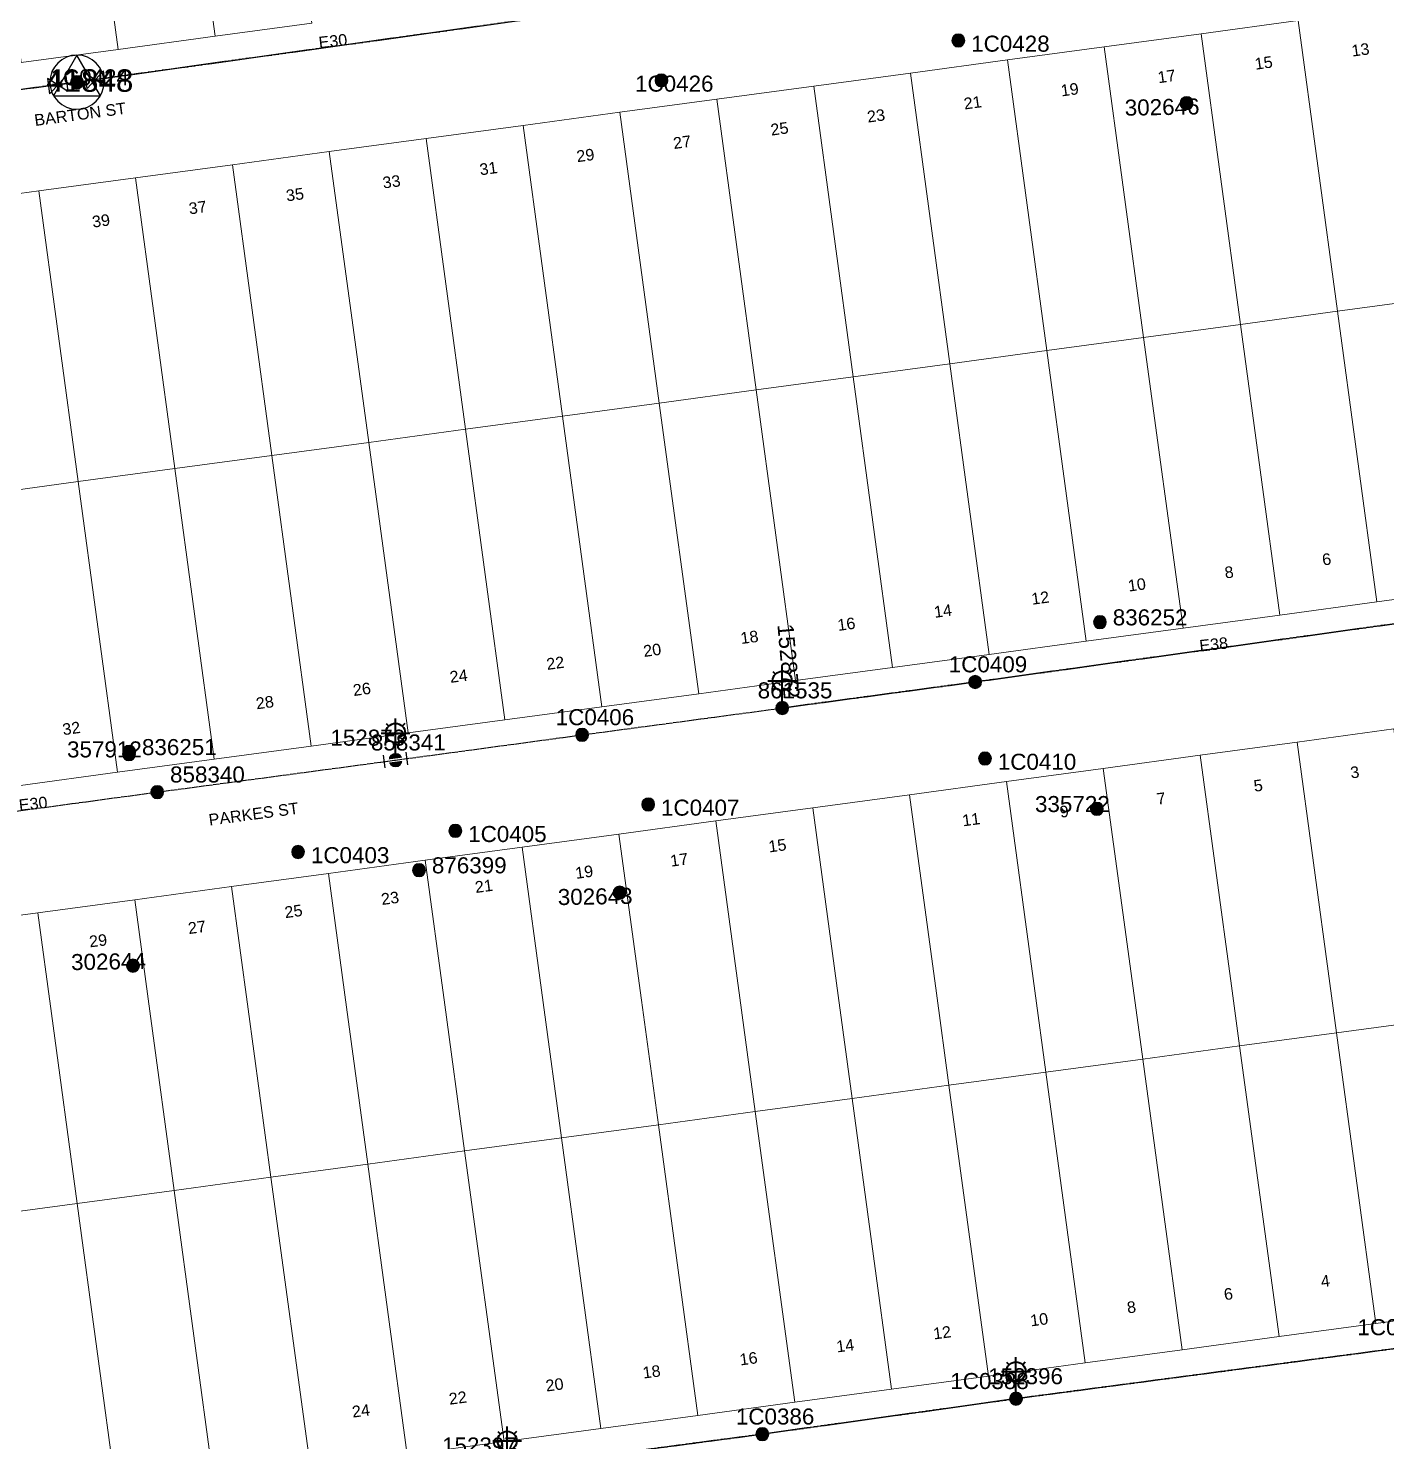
# Model space of a CAD drawing. Header units: metres. Extents: x 299834 to 302538, y 6172833 to 6174390.
# Drawn here: x 300127.1 to 300338.9, y 6173423.8 to 6173644.1 of the extents above; entities that cross this region are included whole.
import ezdxf
from ezdxf.enums import TextEntityAlignment as Align

# ---------------------------------------------------------------- set-up
doc = ezdxf.new("R2010")
doc.units = ezdxf.units.M
doc.linetypes.add('Cable Exist OH', pattern=[1, 1, 0])
doc.layers.get('0').update_dxf_attribs({"color": 6})
for name, color, linetype, lineweight in [('Cadastre Buildings_SP_EXT', 9, 'Continuous', 5), ('Cadastre Land Parcels_SP_EXT', 9, 'Continuous', 5), ('Cadastre Roads_SP_EXT', 9, 'Continuous', 5)]:
    doc.layers.add(name, color=color, linetype=linetype, lineweight=lineweight)
for name, color, linetype in [('Equip_LV_EXT', 7, 'Continuous'), ('Equip_SP_SL_EXT', 7, 'Continuous'), ('Mains_HV_EXT', 7, 'Continuous'), ('Mains_LV_EXT', 7, 'Continuous'), ('Mains_SL_EXT', 7, 'Continuous'), ('Sub_SP_TR_HV_LV_EXT', 7, 'Continuous'), ('SupportsOH_SP_TR_HV_LV_SL_EXT', 7, 'Continuous')]:
    doc.layers.add(name, color=color, linetype=linetype)
doc.styles.add('iecARIAL', font='arial.ttf', dxfattribs={"height": 2})
doc.styles.add('POLE_LABEL', font='arial.ttf')
doc.styles.get("Standard").update_dxf_attribs({"font": 'arial.ttf'})

# ---------------------------------------------------------------- blocks, each defined once
blk = doc.blocks.new('SUB_POLE_EXT')
blk.add_wipeout([(0, 4.22), (0.42, 4.2), (0.83, 4.14), (1.21, 4.05), (1.62, 3.9), (1.99, 3.72), (2.35, 3.51), (2.68, 3.26), (2.99, 2.99), (3.28, 2.66), (3.52, 2.34), (3.76, 1.92), (3.9, 1.62), (4.04, 1.23), (4.18, 0.63), (4.22, 0), (4.18, -0.61), (4.06, -1.15), (3.9, -1.62), (3.58, -2.24), (3.22, -2.73), (2.97, -3.01), (2.68, -3.26), (2.36, -3.5), (2, -3.72), (1.64, -3.89), (1.25, -4.03), (0.82, -4.14), (0.42, -4.2), (0, -4.22), (-0.41, -4.2), (-0.8, -4.15), (-1.21, -4.05), (-1.62, -3.9), (-1.99, -3.73), (-2.35, -3.51), (-2.68, -3.26), (-2.96, -3.02), (-3.23, -2.72), (-3.51, -2.35), (-3.71, -2.01), (-3.91, -1.6), (-4.05, -1.21), (-4.16, -0.76), (-4.22, -0.14), (-4.21, 0.39), (-4.14, 0.83), (-4.03, 1.27), (-3.9, 1.63), (-3.71, 2.02), (-3.5, 2.37), (-3.28, 2.67), (-2.99, 2.99), (-2.68, 3.27), (-2.33, 3.52), (-1.98, 3.73), (-1.63, 3.9), (-1.2, 4.05), (-0.78, 4.15), (-0.4, 4.21)])
blk.add_line((2.16, 0.48), (2.16, 0.48, 0))
blk.add_lwpolyline([(-4.22, 0, 1), (4.22, 0, 1)], format="xyb", close=True)
blk.add_lwpolyline([(2.14, 0.52), (0, 4.22), (-3.66, -2.11), (3.66, -2.11)], close=True)
for tag, height, flags, p in [('ASSET_NUM', 3.5, 8, (2, 2)), ('STREET_CODE', 0.2, 9, (1.5, 0)), ('CONSTRUCTED_VOLTAGE', 0.2, 9, (1.5, -0.2)), ('OPERATING_VOLTAGE', 0.2, 9, (1.5, -0.6)), ('OPERATED_BY', 0.2, 9, (1.5, -0.8)), ('ORIENTATION', 0.2, 9, (1.5, -1.2)), ('OWNED_BY', 0.2, 9, (1.5, -1.4)), ('SECONDARY_VOLTAGE', 0.2, 9, (1.5, -1.6)), ('STATE', 0.2, 9, (1.5, -1.8)), ('SUBSTATION_TYPE', 0.2, 9, (1.5, -2)), ('NO_PHASES', 0.2, 9, (1.5, -0.4)), ('MAINTAINED_BY', 0.2, 9, (1.5, -1)), ('USAGE', 0.2, 9, (1.5, -2.2)), ('STREETNAME', 0.2, 9, (1.5, -2.8)), ('SUBURB', 0.2, 9, (1.5, -3)), ('Z', 0.2, 1, (1.5, -3.4)), ('LEGEND', 0.2, 9, (1.5, -2.4)), ('LOCATION', 0.2, 9, (1.5, -2.6)), ('NOTES', 0.2, 9, (1.5, -3.2))]:
    blk.add_attdef(tag, text='', height=height, dxfattribs=dict(flags=flags)).set_placement(p, align=Align.MIDDLE_LEFT)
blk = doc.blocks.new('LV_OH_LINKS_DISTFUSE_EXT')
for p, q in [((0, 0), (0.96, 0)), ((3.84, 0), (4.8, 0))]:
    blk.add_line(p, q)
blk.add_lwpolyline([(3.84, -1.2), (3.84, 1.2), (0.96, -1.2), (0.96, 1.2)], close=True)
at = {"flags": 9}
for tag, p in [('ACTUAL_STATUS', (0, 0)), ('CONSTRUCTED_VOLTAGE', (0, -0.2)), ('OPERATING_VOLTAGE', (0, -0.6)), ('ORIENTATION', (0, -0.8)), ('OWNED_BY', (0, -1)), ('STATE', (0, -1.2)), ('SWITCH_TYPE', (0, -1.4)), ('NO_PHASES', (0, -0.4)), ('USAGE', (0, -1.6)), ('NOTES', (0, -1.8))]:
    blk.add_attdef(tag, text='', height=0.2, dxfattribs=at).set_placement(p, align=Align.MIDDLE_LEFT)
at = {"flags": 1}
blk.add_attdef('Z', (0, 0), '', height=0.2, dxfattribs=at)
blk = doc.blocks.new('SL_LANTERN_EXT')
at = {"lineweight": 40}
for p, q in [((-1.46, 5.68), (-1.06, 5.28)), ((0, 1.97), (0, 6.47)), ((1.46, 5.68), (1.06, 5.28)), ((-2.25, 4.22), (2.25, 4.22)), ((-1.46, 2.76), (-1.06, 3.16)), ((0, 0), (0, 2.72)), ((1.46, 2.76), (1.06, 3.16))]:
    blk.add_line(p, q, dxfattribs=at)
blk.add_circle((0, 4.22), 1.5, dxfattribs=at)
at = {"style": 'iecARIAL', "flags": 8}
blk.add_attdef('ASSET_NUM', (1.5, 1.5), '', height=2.5, dxfattribs=at)
for tag, p, height, flags in [('OPERATING_VOLTAGE', (0.98, -1.65), 0.2, 9), ('ORIENTATION', (0.98, -1.85), 0.2, 9), ('OWNED_BY', (0.98, -2.05), 0.2, 9), ('STATE', (0.98, -2.25), 0.2, 9), ('CONSTRUCTED_VOLTAGE', (0.98, -0.65), 0.2, 9), ('CONTROL_TYPE', (0.98, -0.85), 0.2, 9), ('LANTERN_PURPOSE', (0.98, -1.05), 0.2, 9), ('LANTERN_TYPE', (0.98, -1.25), 0.2, 9), ('NO_PHASES', (0.98, -1.45), 0.2, 9), ('LNUMBER', (2.18, -3.25), 2.5, 8), ('USAGE', (0.98, -2.45), 0.2, 9), ('CEXIST', (0.98, -2.65), 0.2, 9), ('CNEW', (0.98, -2.85), 0.2, 9), ('CNUMBER', (0.98, -3.05), 0.2, 9), ('CREMOVE', (0.98, -3.25), 0.2, 9), ('CREPLACE', (0.98, -3.45), 0.2, 9), ('LKINGHEIGHT', (0.98, -3.65), 0.2, 9), ('LBRACKET', (0.98, -3.85), 0.2, 9), ('LBRACKETVOCAB', (0.98, -4.05), 0.2, 9), ('LCATEGORY', (0.98, -4.25), 0.2, 9), ('LCHARGE1', (0.98, -4.45), 0.2, 9), ('LCHARGE1PERCENT', (0.98, -4.65), 0.2, 9), ('LCHARGE2', (0.98, -4.85), 0.2, 9), ('LCHARGE2PERCENT', (0.98, -5.05), 0.2, 9), ('LCHARGE3', (0.98, -5.25), 0.2, 9), ('LCHARGE3PERCENT', (0.98, -5.45), 0.2, 9), ('LEXIST', (0.98, -5.65), 0.2, 9), ('LLAMP', (0.98, -5.85), 0.2, 9), ('LLAMPVOCAB', (0.98, -6.05), 0.2, 9), ('LMAST', (0.98, -6.25), 0.2, 9), ('LMASTVOCAB', (0.98, -6.45), 0.2, 9), ('LNEW', (0.98, -6.65), 0.2, 9), ('LANTNUMBER', (0.98, -6.85), 0.2, 9), ('LOUTREACH', (0.98, -7.25), 0.2, 9), ('LOUTREACHVOCAB', (0.98, -7.45), 0.2, 9), ('LRATECODE', (0.98, -7.65), 0.2, 9), ('LREMOVE', (0.98, -7.85), 0.2, 9), ('LREPLACE', (0.98, -8.05), 0.2, 9), ('LTYPE', (0.98, -8.25), 0.2, 9), ('LTYPEVOCAB', (0.98, -8.45), 0.2, 9), ('LEGEND', (0.98, -8.65), 0.2, 9), ('LOCATION', (0.98, -8.85), 0.2, 9), ('STREETNAME', (0.98, -9.25), 0.2, 9), ('SUBURB', (0.98, -9.45), 0.2, 1), ('NOTES', (0.98, -9.05), 0.2, 9)]:
    blk.add_attdef(tag, p, '', height=height, dxfattribs=dict(flags=flags))
blk = doc.blocks.new('POLE_EXT')
blk.add_hatch(color=256).paths.add_polyline_path([(-1, 0, 1), (1, 0, 1)])
blk.add_lwpolyline([(-1, 0, 1), (1, 0, 1)], format="xyb", close=True)
for tag, height, flags, p in [('pNumber', 2.5, 8, (-17.84, 2.07)), ('OWNED_BY', 0.2, 9, (1.35, -0.4)), ('SPECIAL_USE', 0.2, 9, (1.35, -0.8)), ('STATE', 0.2, 9, (1.35, -1)), ('cLV', 0.2, 9, (1.35, -1.4)), ('hDepth', 0.2, 9, (1.35, -1.6)), ('hDia', 0.2, 9, (1.35, -1.8)), ('cHV', 0.2, 9, (1.35, -2)), ('PARENT', 0.2, 9, (1.35, -0.6)), ('USAGE', 0.2, 9, (1.35, -1.2)), ('LBRACKET', 0.2, 9, (1.35, -2.2)), ('cLinedev', 0.2, 9, (1.35, -3.4)), ('pExisting', 0.2, 9, (1.35, -3.8)), ('pFooting', 0.2, 9, (1.35, -4.4)), ('LExisting', 0.2, 9, (1.35, -2.4)), ('LANTNUMBER', 0.2, 9, (1.35, -2.6)), ('LOther', 0.2, 9, (1.35, -2.8)), ('LRemove', 0.2, 9, (1.35, -3)), ('LEGEND', 0.2, 9, (1.35, -3.2)), ('LOCATION', 0.2, 9, (1.35, -3.6)), ('PFNUMBER', 0.2, 9, (1.35, -4)), ('NEWPFNUMBER', 0.2, 9, (1.35, -4.2)), ('pNew', 0.2, 9, (1.35, -4.6)), ('pRelocate', 0.2, 9, (1.35, -5)), ('pRemove', 0.2, 9, (1.35, -5.2)), ('pReplace', 0.2, 9, (1.35, -5.4)), ('pStay', 0.2, 9, (1.35, -5.6)), ('pType', 0.2, 9, (1.35, -5.8)), ('cspan', 0.2, 9, (1.35, -6)), ('STREETNAME', 0.2, 9, (1.35, -6.2)), ('SUBURB', 0.2, 9, (1.35, -6.4)), ('NOTES', 0.2, 9, (1.35, -6.6)), ('OPERATED_BY', 0.2, 9, (1.36, -7.01)), ('MAINTAINED_BY', 0.2, 9, (1.36, -6.81))]:
    blk.add_attdef(tag, text='', height=height, dxfattribs=dict(flags=flags)).set_placement(p, align=Align.MIDDLE_LEFT)
at = {"style": 'POLE_LABEL'}
for tag, height, flags, p in [('ASSET_NUM', 2.5, 8, (2, 2)), ('STRUCTURE_PLANT_NUMBER', 0.2, 9, (1.35, 0.03)), ('STREET_CODE', 0.2, 9, (1.35, -0.2))]:
    blk.add_attdef(tag, text='', height=height, dxfattribs=dict(at, flags=flags)).set_placement(p, align=Align.MIDDLE_LEFT)
at = {"flags": 1}
blk.add_attdef('Z', (1.35, -7.33), '', height=0.2, dxfattribs=at)
blk = doc.blocks.new('End Shackle_EXT')
at = {"flags": 9}
blk.add_attdef('NOTES', text='', height=0.2, dxfattribs=at).set_placement((0, -1.6), align=Align.MIDDLE_LEFT)
blk.add_wipeout([(0, 0.25), (1.81, 0.25), (1.82, -0.25), (0, -0.25)])
blk.add_line((1.81, -1), (1.81, 1))
at = {"flags": 1}
blk.add_attdef('Z', (0, 0), '', height=0.2, dxfattribs=at)
at = {"flags": 9}
for tag, p in [('CONNECTOR_TYPE', (0, 0)), ('CONSTRUCTED_VOLTAGE', (0, -0.2)), ('OPERATING_VOLTAGE', (0, -0.6)), ('ORIENTATION', (0, -0.8)), ('OWNED_BY', (0, -1)), ('STATE', (0, -1.2)), ('NO_PHASES', (0, -0.4)), ('USAGE', (0, -1.4))]:
    blk.add_attdef(tag, text='', height=0.2, dxfattribs=at).set_placement(p, align=Align.MIDDLE_LEFT)

msp = doc.modelspace()

# ---------------------------------------------------------------- linework, layer by layer
at = {"layer": 'Cadastre Buildings_SP_EXT', "linetype": 'Continuous'}
for points in [[(300352.45, 6173556.72), (300348.86, 6173583.2), (300346.31, 6173602.03), (300331.21, 6173599.98), (300337.34, 6173554.68), (300352.45, 6173556.72)], [(300156.11, 6173530.17), (300149.97, 6173575.48), (300134.87, 6173573.44), (300141.01, 6173528.13), (300156.11, 6173530.17)], [(300270.65, 6173479.34), (300268.7, 6173493.71), (300264.51, 6173524.64), (300249.41, 6173522.6), (300253.37, 6173493.33), (300255.54, 6173477.29), (300270.65, 6173479.34)], [(300155.98, 6173417.66), (300149.83, 6173462.97), (300134.73, 6173460.92), (300140.88, 6173415.61), (300155.98, 6173417.66)], [(300171.08, 6173419.7), (300164.93, 6173465.01), (300149.83, 6173462.97), (300155.98, 6173417.66), (300171.08, 6173419.7)]]:
    msp.add_lwpolyline(points, close=True, dxfattribs=at)
at = {"layer": 'Cadastre Land Parcels_SP_EXT', "linetype": 'Continuous'}
for points in [[(300171.32, 6173644.89), (300165.19, 6173690.19), (300150.08, 6173688.15), (300156.22, 6173642.85), (300171.32, 6173644.89)], [(300346.31, 6173602.03), (300340.17, 6173647.33), (300325.07, 6173645.29), (300331.21, 6173599.98), (300346.31, 6173602.03)], [(300331.21, 6173599.98), (300325.07, 6173645.29), (300309.97, 6173643.25), (300316.1, 6173597.94), (300331.21, 6173599.98)], [(300316.1, 6173597.94), (300309.97, 6173643.25), (300294.86, 6173641.21), (300301, 6173595.9), (300316.1, 6173597.94)], [(300285.9, 6173593.86), (300279.76, 6173639.16), (300264.66, 6173637.12), (300270.8, 6173591.81), (300285.9, 6173593.86)], [(300301, 6173595.9), (300294.86, 6173641.21), (300279.76, 6173639.16), (300285.9, 6173593.86), (300301, 6173595.9)], [(300270.8, 6173591.81), (300264.66, 6173637.12), (300249.56, 6173635.08), (300255.69, 6173589.77), (300270.8, 6173591.81)], [(300255.69, 6173589.77), (300249.56, 6173635.08), (300234.45, 6173633.04), (300240.59, 6173587.73), (300255.69, 6173589.77)], [(300240.59, 6173587.73), (300234.45, 6173633.04), (300219.35, 6173631), (300225.49, 6173585.69), (300240.59, 6173587.73)], [(300225.49, 6173585.69), (300219.35, 6173631), (300204.25, 6173628.96), (300210.38, 6173583.65), (300225.49, 6173585.69)], [(300210.38, 6173583.65), (300204.25, 6173628.96), (300189.14, 6173626.91), (300195.28, 6173581.61), (300210.38, 6173583.65)], [(300195.28, 6173581.61), (300189.14, 6173626.91), (300174.04, 6173624.87), (300180.18, 6173579.56), (300195.28, 6173581.61)], [(300180.18, 6173579.56), (300174.04, 6173624.87), (300158.94, 6173622.83), (300165.08, 6173577.52), (300180.18, 6173579.56)], [(300165.08, 6173577.52), (300158.94, 6173622.83), (300143.84, 6173620.79), (300149.97, 6173575.48), (300165.08, 6173577.52)], [(300149.97, 6173575.48), (300143.84, 6173620.79), (300128.73, 6173618.75), (300134.87, 6173573.44), (300149.97, 6173575.48)], [(300120.18, 6173571.45), (300134.87, 6173573.44), (300128.73, 6173618.75), (300113.63, 6173616.7), (300119.77, 6173571.4), (300120.18, 6173571.45)], [(300337.34, 6173554.68), (300331.21, 6173599.98), (300316.1, 6173597.94), (300322.24, 6173552.63), (300337.34, 6173554.68)], [(300322.24, 6173552.63), (300316.1, 6173597.94), (300301, 6173595.9), (300307.14, 6173550.59), (300322.24, 6173552.63)], [(300307.14, 6173550.59), (300301, 6173595.9), (300285.9, 6173593.86), (300292.04, 6173548.55), (300307.14, 6173550.59)], [(300292.04, 6173548.55), (300285.9, 6173593.86), (300270.8, 6173591.81), (300276.93, 6173546.51), (300292.04, 6173548.55)], [(300276.93, 6173546.51), (300270.8, 6173591.81), (300255.69, 6173589.77), (300261.83, 6173544.47), (300276.93, 6173546.51)], [(300261.83, 6173544.47), (300255.69, 6173589.77), (300240.59, 6173587.73), (300246.73, 6173542.42), (300261.83, 6173544.47)], [(300246.73, 6173542.42), (300240.59, 6173587.73), (300225.49, 6173585.69), (300231.63, 6173540.38), (300246.73, 6173542.42)], [(300231.63, 6173540.38), (300225.49, 6173585.69), (300210.38, 6173583.65), (300216.52, 6173538.34), (300231.63, 6173540.38)], [(300216.52, 6173538.34), (300210.38, 6173583.65), (300195.28, 6173581.61), (300201.42, 6173536.3), (300216.52, 6173538.34)], [(300201.42, 6173536.3), (300195.28, 6173581.61), (300180.18, 6173579.56), (300186.32, 6173534.26), (300201.42, 6173536.3)], [(300171.21, 6173532.22), (300165.08, 6173577.52), (300149.97, 6173575.48), (300156.11, 6173530.17), (300171.21, 6173532.22)], [(300186.32, 6173534.26), (300180.18, 6173579.56), (300165.08, 6173577.52), (300171.21, 6173532.22), (300186.32, 6173534.26)], [(300141.01, 6173528.13), (300134.87, 6173573.44), (300120.18, 6173571.45), (300119.77, 6173571.4), (300119.99, 6173569.77), (300125.91, 6173526.09), (300141.01, 6173528.13)], [(300346.15, 6173489.57), (300345.34, 6173495.62), (300340.02, 6173534.88), (300324.92, 6173532.83), (300330.01, 6173495.22), (300331.05, 6173487.52), (300346.15, 6173489.57)], [(300331.05, 6173487.52), (300330.01, 6173495.22), (300324.92, 6173532.83), (300309.81, 6173530.78), (300314.68, 6173494.85), (300315.95, 6173485.48), (300331.05, 6173487.52)], [(300315.95, 6173485.48), (300314.68, 6173494.85), (300309.81, 6173530.78), (300294.71, 6173528.74), (300299.35, 6173494.47), (300300.85, 6173483.43), (300315.95, 6173485.48)], [(300300.85, 6173483.43), (300299.35, 6173494.47), (300294.71, 6173528.74), (300279.61, 6173526.69), (300284.03, 6173494.09), (300285.75, 6173481.38), (300300.85, 6173483.43)], [(300285.75, 6173481.38), (300284.03, 6173494.09), (300279.61, 6173526.69), (300264.51, 6173524.64), (300268.7, 6173493.71), (300270.65, 6173479.34), (300285.75, 6173481.38)], [(300255.54, 6173477.29), (300253.37, 6173493.33), (300249.41, 6173522.6), (300234.31, 6173520.55), (300238.04, 6173492.98), (300240.44, 6173475.25), (300255.54, 6173477.29)], [(300240.44, 6173475.25), (300238.04, 6173492.98), (300234.31, 6173520.55), (300219.2, 6173518.5), (300222.71, 6173492.6), (300225.34, 6173473.2), (300240.44, 6173475.25)], [(300225.34, 6173473.2), (300222.71, 6173492.6), (300219.2, 6173518.5), (300204.1, 6173516.46), (300207.38, 6173492.27), (300210.24, 6173471.15), (300225.34, 6173473.2)], [(300210.24, 6173471.15), (300207.38, 6173492.27), (300204.1, 6173516.46), (300189, 6173514.41), (300192.05, 6173491.91), (300195.14, 6173469.11), (300210.24, 6173471.15)], [(300195.14, 6173469.11), (300192.05, 6173491.91), (300189, 6173514.41), (300173.9, 6173512.36), (300176.72, 6173491.53), (300180.04, 6173467.06), (300195.14, 6173469.11)], [(300180.04, 6173467.06), (300176.72, 6173491.53), (300173.9, 6173512.36), (300158.8, 6173510.32), (300161.39, 6173491.2), (300164.93, 6173465.01), (300180.04, 6173467.06)], [(300164.93, 6173465.01), (300161.39, 6173491.2), (300158.8, 6173510.32), (300143.7, 6173508.27), (300146.05, 6173490.89), (300149.83, 6173462.97), (300164.93, 6173465.01)], [(300149.83, 6173462.97), (300146.05, 6173490.89), (300143.7, 6173508.27), (300128.59, 6173506.22), (300130.72, 6173490.52), (300134.73, 6173460.92), (300149.83, 6173462.97)], [(300134.73, 6173460.92), (300130.72, 6173490.52), (300128.59, 6173506.22), (300113.49, 6173504.18), (300115.38, 6173490.23), (300119.63, 6173458.87), (300134.73, 6173460.92)], [(300350.53, 6173444.02), (300357.12, 6173491.05), (300346.15, 6173489.57), (300331.05, 6173487.52), (300337.2, 6173442.22), (300350.53, 6173444.02)], [(300337.2, 6173442.22), (300331.05, 6173487.52), (300315.95, 6173485.48), (300322.1, 6173440.17), (300337.2, 6173442.22)], [(300322.1, 6173440.17), (300315.95, 6173485.48), (300300.85, 6173483.43), (300307, 6173438.12), (300322.1, 6173440.17)], [(300307, 6173438.12), (300300.85, 6173483.43), (300285.75, 6173481.38), (300291.9, 6173436.08), (300307, 6173438.12)], [(300291.9, 6173436.08), (300285.75, 6173481.38), (300270.65, 6173479.34), (300276.8, 6173434.03), (300291.9, 6173436.08)], [(300276.8, 6173434.03), (300270.65, 6173479.34), (300255.54, 6173477.29), (300261.69, 6173431.98), (300276.8, 6173434.03)], [(300261.69, 6173431.98), (300255.54, 6173477.29), (300240.44, 6173475.25), (300246.59, 6173429.94), (300261.69, 6173431.98)], [(300246.59, 6173429.94), (300240.44, 6173475.25), (300225.34, 6173473.2), (300231.49, 6173427.89), (300246.59, 6173429.94)], [(300231.49, 6173427.89), (300225.34, 6173473.2), (300210.24, 6173471.15), (300216.39, 6173425.84), (300231.49, 6173427.89)], [(300216.39, 6173425.84), (300210.24, 6173471.15), (300195.14, 6173469.11), (300201.29, 6173423.8), (300216.39, 6173425.84)], [(300201.29, 6173423.8), (300195.14, 6173469.11), (300180.04, 6173467.06), (300186.19, 6173421.75), (300201.29, 6173423.8)], [(300186.19, 6173421.75), (300180.04, 6173467.06), (300164.93, 6173465.01), (300171.08, 6173419.7), (300186.19, 6173421.75)], [(300140.88, 6173415.61), (300134.73, 6173460.92), (300119.63, 6173458.87), (300125.78, 6173413.56), (300140.88, 6173415.61)]]:
    msp.add_lwpolyline(points, close=True, dxfattribs=at)
at = {"layer": 'Cadastre Roads_SP_EXT', "linetype": 'Continuous'}
for points in [[(300352.45, 6173556.72), (300337.34, 6173554.68), (300322.24, 6173552.63), (300307.14, 6173550.59), (300292.04, 6173548.55), (300276.93, 6173546.51), (300261.83, 6173544.47), (300246.73, 6173542.42), (300231.63, 6173540.38), (300216.52, 6173538.34), (300201.42, 6173536.3), (300186.32, 6173534.26), (300171.21, 6173532.22), (300156.11, 6173530.17), (300141.01, 6173528.13), (300125.91, 6173526.09)], [(300113.49, 6173504.18), (300128.59, 6173506.22), (300143.7, 6173508.27), (300158.8, 6173510.32), (300173.9, 6173512.36), (300189, 6173514.41), (300204.1, 6173516.46), (300219.2, 6173518.5), (300234.31, 6173520.55), (300249.41, 6173522.6), (300264.51, 6173524.64), (300279.61, 6173526.69), (300294.71, 6173528.74), (300309.81, 6173530.78), (300324.92, 6173532.83), (300340.02, 6173534.88)], [(300350.53, 6173444.02), (300337.2, 6173442.22), (300322.1, 6173440.17), (300307, 6173438.12), (300291.9, 6173436.08), (300276.8, 6173434.03), (300261.69, 6173431.98), (300246.59, 6173429.94), (300231.49, 6173427.89), (300216.39, 6173425.84), (300201.29, 6173423.8), (300186.19, 6173421.75), (300171.08, 6173419.7), (300155.98, 6173417.66), (300140.88, 6173415.61), (300125.78, 6173413.56)]]:
    msp.add_lwpolyline(points, dxfattribs=at)
at = {"layer": 'Mains_LV_EXT', "linetype": 'Cable Exist OH'}
for points in [[(300350.95, 6173552.79), (300274.73, 6173542.21)], [(300274.73, 6173542.21), (300244.65, 6173538.15)], [(300213.45, 6173533.97), (300244.65, 6173538.15)], [(300103.45, 6173519.14), (300147.21, 6173525.04)], [(300344.56, 6173438.89), (300281.09, 6173430.5)], [(300281.09, 6173430.5), (300241.54, 6173424.97)], [(300241.54, 6173424.97), (300201.77, 6173419.7)]]:
    msp.add_lwpolyline(points, dxfattribs=at)
at = {"layer": 'Mains_SL_EXT', "linetype": 'Cable Exist OH'}
for points in [[(300244.65, 6173538.15), (300274.73, 6173542.21), (300350.95, 6173552.79), (300383.17, 6173559.87)], [(300281.09, 6173430.5), (300344.56, 6173438.89)], [(300201.77, 6173419.7), (300241.54, 6173424.97), (300281.09, 6173430.5)]]:
    msp.add_lwpolyline(points, dxfattribs=at)

# ---------------------------------------------------------------- block references
at = {"layer": 'Equip_SP_SL_EXT'}
ref = msp.add_blockref('SL_LANTERN_EXT', (300244.65, 6173538.15), dxfattribs=at)
ref.add_attrib('ASSET_NUM', '152872', dxfattribs={"layer": '0', "height": 2.5, "rotation": 274.9658, "style": 'iecARIAL'}).set_placement((300246.15, 6173539.65), align=Align.MIDDLE_RIGHT)
ref = msp.add_blockref('SL_LANTERN_EXT', (300184.36, 6173530.03), dxfattribs=at)
ref.add_attrib('ASSET_NUM', '152873', dxfattribs={"layer": '0', "height": 2.5, "style": 'iecARIAL'}).set_placement((300185.86, 6173531.53), align=Align.BOTTOM_RIGHT)
ref = msp.add_blockref('SL_LANTERN_EXT', (300281.09, 6173430.5), dxfattribs=at)
ref.add_attrib('ASSET_NUM', '152396', dxfattribs={"layer": '0', "height": 2.5, "style": 'iecARIAL'}).set_placement((300282.59, 6173432), align=Align.BOTTOM_CENTER)
ref = msp.add_blockref('SL_LANTERN_EXT', (300201.77, 6173419.7), dxfattribs=at)
ref.add_attrib('ASSET_NUM', '152397', dxfattribs={"layer": '0', "height": 2.5, "style": 'iecARIAL'}).set_placement((300203.27, 6173421.2), align=Align.BOTTOM_RIGHT)
at = {"layer": 'Sub_SP_TR_HV_LV_EXT'}
ref = msp.add_blockref('SUB_POLE_EXT', (300134.69, 6173635.7), dxfattribs=at)
ref.add_attrib('ASSET_NUM', '41848', dxfattribs={"layer": '0', "height": 3.5}).set_placement((300136.69, 6173635.95), align=Align.MIDDLE_CENTER)
at = {"layer": 'SupportsOH_SP_TR_HV_LV_SL_EXT'}
ref = msp.add_blockref('POLE_EXT', (300272.11, 6173642.2), dxfattribs=at)
ref.add_attrib('ASSET_NUM', '1C0428', dxfattribs={"layer": '0', "height": 2.5, "style": 'POLE_LABEL'}).set_placement((300274.11, 6173642.95), align=Align.TOP_LEFT)
ref = msp.add_blockref('POLE_EXT', (300225.82, 6173635.97), dxfattribs=at)
ref.add_attrib('ASSET_NUM', '1C0426', dxfattribs={"layer": '0', "height": 2.5, "style": 'POLE_LABEL'}).set_placement((300227.82, 6173636.72), align=Align.TOP_CENTER)
ref = msp.add_blockref('POLE_EXT', (300307.68, 6173632.42), dxfattribs=at)
ref.add_attrib('ASSET_NUM', '302646', dxfattribs={"layer": '0', "height": 2.5, "rotation": 1, "style": 'POLE_LABEL'}).set_placement((300309.68, 6173633.17), align=Align.TOP_RIGHT)
ref = msp.add_blockref('POLE_EXT', (300294.18, 6173551.53), dxfattribs=at)
ref.add_attrib('ASSET_NUM', '836252', dxfattribs={"layer": '0', "height": 2.5, "style": 'POLE_LABEL'}).set_placement((300296.18, 6173552.28), align=Align.MIDDLE_LEFT)
ref = msp.add_blockref('POLE_EXT', (300274.73, 6173542.21), dxfattribs=at)
ref.add_attrib('ASSET_NUM', '1C0409', dxfattribs={"layer": '0', "height": 2.5, "style": 'POLE_LABEL'}).set_placement((300276.73, 6173542.96), align=Align.BOTTOM_CENTER)
ref = msp.add_blockref('POLE_EXT', (300244.65, 6173538.15), dxfattribs=at)
ref.add_attrib('ASSET_NUM', '861535', dxfattribs={"layer": '0', "height": 2.5, "style": 'POLE_LABEL'}).set_placement((300246.65, 6173538.9), align=Align.BOTTOM_CENTER)
ref = msp.add_blockref('POLE_EXT', (300213.45, 6173533.97), dxfattribs=at)
ref.add_attrib('ASSET_NUM', '1C0406', dxfattribs={"layer": '0', "height": 2.5, "style": 'POLE_LABEL'}).set_placement((300215.45, 6173534.72), align=Align.BOTTOM_CENTER)
ref = msp.add_blockref('POLE_EXT', (300184.36, 6173530.03), dxfattribs=at)
ref.add_attrib('ASSET_NUM', '858341', dxfattribs={"layer": '0', "height": 2.5, "style": 'POLE_LABEL'}).set_placement((300186.36, 6173530.78), align=Align.BOTTOM_CENTER)
ref = msp.add_blockref('POLE_EXT', (300142.8, 6173530.95), dxfattribs=at)
ref.add_attrib('ASSET_NUM', '357912', dxfattribs={"layer": '0', "height": 2.5, "style": 'POLE_LABEL'}).set_placement((300144.8, 6173531.7), align=Align.MIDDLE_RIGHT)
ref = msp.add_blockref('POLE_EXT', (300142.83, 6173531.31), dxfattribs=at)
ref.add_attrib('ASSET_NUM', '836251', dxfattribs={"layer": '0', "height": 2.5, "style": 'POLE_LABEL'}).set_placement((300144.83, 6173532.06), align=Align.MIDDLE_LEFT)
ref = msp.add_blockref('POLE_EXT', (300276.26, 6173530.27), dxfattribs=at)
ref.add_attrib('ASSET_NUM', '1C0410', dxfattribs={"layer": '0', "height": 2.5, "style": 'POLE_LABEL'}).set_placement((300278.26, 6173531.02), align=Align.TOP_LEFT)
ref = msp.add_blockref('POLE_EXT', (300147.21, 6173525.04), dxfattribs=at)
ref.add_attrib('ASSET_NUM', '858340', dxfattribs={"layer": '0', "height": 2.5, "style": 'POLE_LABEL'}).set_placement((300149.21, 6173525.79), align=Align.BOTTOM_LEFT)
ref = msp.add_blockref('POLE_EXT', (300223.75, 6173523.12), dxfattribs=at)
ref.add_attrib('ASSET_NUM', '1C0407', dxfattribs={"layer": '0', "height": 2.5, "style": 'POLE_LABEL'}).set_placement((300225.75, 6173523.87), align=Align.TOP_LEFT)
ref = msp.add_blockref('POLE_EXT', (300293.71, 6173522.43), dxfattribs=at)
ref.add_attrib('ASSET_NUM', '335722', dxfattribs={"layer": '0', "height": 2.5, "style": 'POLE_LABEL'}).set_placement((300295.71, 6173523.18), align=Align.MIDDLE_RIGHT)
ref = msp.add_blockref('POLE_EXT', (300193.69, 6173519.01), dxfattribs=at)
ref.add_attrib('ASSET_NUM', '1C0405', dxfattribs={"layer": '0', "height": 2.5, "style": 'POLE_LABEL'}).set_placement((300195.69, 6173519.76), align=Align.TOP_LEFT)
ref = msp.add_blockref('POLE_EXT', (300169.17, 6173515.71), dxfattribs=at)
ref.add_attrib('ASSET_NUM', '1C0403', dxfattribs={"layer": '0', "height": 2.5, "style": 'POLE_LABEL'}).set_placement((300171.17, 6173516.46), align=Align.TOP_LEFT)
ref = msp.add_blockref('POLE_EXT', (300188.03, 6173512.88), dxfattribs=at)
ref.add_attrib('ASSET_NUM', '876399', dxfattribs={"layer": '0', "height": 2.5, "style": 'POLE_LABEL'}).set_placement((300190.03, 6173513.63), align=Align.MIDDLE_LEFT)
ref = msp.add_blockref('POLE_EXT', (300219.29, 6173509.38), dxfattribs=at)
ref.add_attrib('ASSET_NUM', '302643', dxfattribs={"layer": '0', "height": 2.5, "rotation": 1, "style": 'POLE_LABEL'}).set_placement((300221.29, 6173510.13), align=Align.TOP_RIGHT)
ref = msp.add_blockref('POLE_EXT', (300143.43, 6173497.99), dxfattribs=at)
ref.add_attrib('ASSET_NUM', '302644', dxfattribs={"layer": '0', "height": 2.5, "rotation": 1, "style": 'POLE_LABEL'}).set_placement((300145.43, 6173498.74), align=Align.MIDDLE_RIGHT)
ref = msp.add_blockref('POLE_EXT', (300344.56, 6173438.89), dxfattribs=at)
ref.add_attrib('ASSET_NUM', '1C0390', dxfattribs={"layer": '0', "height": 2.5, "style": 'POLE_LABEL'}).set_placement((300346.56, 6173439.64), align=Align.BOTTOM_RIGHT)
ref = msp.add_blockref('POLE_EXT', (300281.09, 6173430.5), dxfattribs=at)
ref.add_attrib('ASSET_NUM', '1C0388', dxfattribs={"layer": '0', "height": 2.5, "style": 'POLE_LABEL'}).set_placement((300283.09, 6173431.25), align=Align.BOTTOM_RIGHT)
ref = msp.add_blockref('POLE_EXT', (300241.54, 6173424.97), dxfattribs=at)
ref.add_attrib('ASSET_NUM', '1C0386', dxfattribs={"layer": '0', "height": 2.5, "style": 'POLE_LABEL'}).set_placement((300243.54, 6173425.72), align=Align.BOTTOM_CENTER)

# ---------------------------------------------------------------- texts
at = {"layer": 'Cadastre Land Parcels_SP_EXT'}
for s, rotation, p in [('13', 7.5479, (300333.53, 6173639.68)), ('15', 7.7831, (300318.44, 6173637.63)), ('17', 7.8845, (300303.32, 6173635.53)), ('19', 7.6356, (300288.2, 6173633.47)), ('21', 7.77, (300273.08, 6173631.43)), ('23', 7.6636, (300258.01, 6173629.39)), ('25', 7.7835, (300242.96, 6173627.36)), ('27', 7.8518, (300227.78, 6173625.27)), ('29', 7.6471, (300212.7, 6173623.22)), ('31', 7.7558, (300197.59, 6173621.17)), ('33', 7.6446, (300182.47, 6173619.11)), ('37', 7.7822, (300152.25, 6173615.08)), ('35', 7.5389, (300167.41, 6173617.11)), ('39', 7.6436, (300137.18, 6173613.02)), ('6', 7.5346, (300328.95, 6173560.36)), ('8', 7.471, (300313.74, 6173558.33)), ('10', 7.5822, (300298.67, 6173556.29)), ('12', 7.4942, (300283.61, 6173554.24)), ('14', 7.497, (300268.43, 6173552.2)), ('16', 7.5778, (300253.38, 6173550.16)), ('18', 7.4816, (300238.27, 6173548.12)), ('20', 7.4808, (300223.11, 6173546.1)), ('22', 7.5509, (300208.01, 6173544.08)), ('24', 7.4778, (300192.93, 6173542.06)), ('28', 7.6584, (300162.72, 6173537.94)), ('26', 7.7875, (300177.85, 6173540.01)), ('32', 7.8549, (300132.56, 6173533.9)), ('3', 7.5586, (300333.34, 6173527.16)), ('5', 7.5321, (300318.28, 6173525.09)), ('7', 7.5199, (300303.14, 6173523.06)), ('9', 7.5204, (300288.03, 6173521.04)), ('11', 7.549, (300272.84, 6173519.7)), ('15', 7.7841, (300242.63, 6173515.63)), ('19', 7.74, (300212.51, 6173511.51)), ('17', 7.7708, (300227.32, 6173513.41)), ('21', 7.57, (300196.87, 6173509.31)), ('23', 7.5301, (300182.24, 6173507.44)), ('25', 7.815, (300167.19, 6173505.39)), ('27', 7.3075, (300152.13, 6173502.91)), ('29', 6.732, (300136.71, 6173500.84)), ('4', 7.5044, (300328.74, 6173447.86)), ('6', 7.5203, (300313.63, 6173445.84)), ('8', 7.548, (300298.52, 6173443.79)), ('10', 7.4796, (300283.44, 6173441.76)), ('12', 7.5216, (300268.31, 6173439.72)), ('14', 7.4261, (300253.2, 6173437.7)), ('16', 7.6312, (300238.13, 6173435.67)), ('18', 7.4401, (300223.01, 6173433.63)), ('20', 7.6195, (300207.89, 6173431.6)), ('22', 7.5164, (300192.8, 6173429.55)), ('24', 7.4135, (300177.7, 6173427.54))]:
    msp.add_text(s, height=1.8, rotation=rotation, dxfattribs=at).set_placement(p)
at = {"layer": 'Cadastre Roads_SP_EXT'}
msp.add_text('PARKES ST', height=1.8, rotation=7.6271, dxfattribs=at).set_placement((300155.36, 6173519.81))
at = {"layer": 'Mains_LV_EXT'}
for s, rotation, p in [('E30', 6.572, (300172.48, 6173640.96)), ('E38', 6.3935, (300309.79, 6173546.94)), ('E30', 6.4884, (300125.74, 6173522.09))]:
    msp.add_text(s, height=1.8, rotation=rotation, dxfattribs=at).set_placement(p)

# ---------------------------------------------------------------- next in the draw order: linework, layer by layer
at = {"layer": 'Cadastre Buildings_SP_EXT', "linetype": 'Continuous'}
msp.add_lwpolyline([(300156.22, 6173642.85), (300150.08, 6173688.15), (300134.98, 6173686.1), (300141.12, 6173640.8), (300156.22, 6173642.85)], close=True, dxfattribs=at)
at = {"layer": 'Cadastre Land Parcels_SP_EXT', "linetype": 'Continuous'}
msp.add_lwpolyline([(300141.12, 6173640.8), (300134.98, 6173686.1), (300119.88, 6173684.06), (300126.02, 6173638.75), (300141.12, 6173640.8)], close=True, dxfattribs=at)
at = {"layer": 'Cadastre Roads_SP_EXT', "linetype": 'Continuous'}
for points in [[(300113.63, 6173616.7), (300128.73, 6173618.75), (300143.84, 6173620.79), (300158.94, 6173622.83), (300174.04, 6173624.87), (300189.14, 6173626.91), (300204.25, 6173628.96), (300219.35, 6173631), (300234.45, 6173633.04), (300249.56, 6173635.08), (300264.66, 6173637.12), (300279.76, 6173639.16), (300294.86, 6173641.21), (300309.97, 6173643.25), (300325.07, 6173645.29)], [(300171.32, 6173644.89), (300156.22, 6173642.85), (300141.12, 6173640.8), (300126.02, 6173638.75)]]:
    msp.add_lwpolyline(points, dxfattribs=at)
at = {"layer": 'Mains_HV_EXT', "linetype": 'Cable Exist OH'}
for points in [[(300372.18, 6173668.02), (300335.1, 6173663.04), (300208.87, 6173646.02), (300134.69, 6173635.7)], [(300008.73, 6173618.88), (300072.45, 6173627.52), (300094.25, 6173630.45), (300134.69, 6173635.7)]]:
    msp.add_lwpolyline(points, dxfattribs=at)
at = {"layer": 'Mains_LV_EXT', "linetype": 'Cable Exist OH'}
for points in [[(300134.69, 6173635.7), (300208.87, 6173646.02)], [(300134.69, 6173635.7), (300094.25, 6173630.45)]]:
    msp.add_lwpolyline(points, dxfattribs=at)
at = {"layer": 'Mains_SL_EXT', "linetype": 'Cable Exist OH'}
msp.add_lwpolyline([(300072.44, 6173627.5), (300094.25, 6173630.45), (300134.69, 6173635.7), (300208.87, 6173646.02)], dxfattribs=at)

# ---------------------------------------------------------------- next in the draw order: block references
at = {"layer": 'Equip_LV_EXT'}
for p, rotation in [((300135.18, 6173635.77), 7.808213265116281), ((300134.07, 6173635.56), 187.2051491416092)]:
    msp.add_blockref('LV_OH_LINKS_DISTFUSE_EXT', p, dxfattribs=dict(at, rotation=rotation))
at = {"layer": 'Mains_LV_EXT', "rotation": 7.52274915259872}
msp.add_blockref('End Shackle_EXT', (300184.36, 6173530.03), dxfattribs=at)
at = {"layer": 'SupportsOH_SP_TR_HV_LV_SL_EXT'}
ref = msp.add_blockref('POLE_EXT', (300134.69, 6173635.7), dxfattribs=at)
ref.add_attrib('ASSET_NUM', '1C0424', dxfattribs={"layer": '0', "height": 2.5, "style": 'POLE_LABEL'}).set_placement((300136.69, 6173636.45), align=Align.MIDDLE_CENTER)

# ---------------------------------------------------------------- next in the draw order: texts
at = {"layer": 'Cadastre Roads_SP_EXT'}
msp.add_text('BARTON ST', height=1.8, rotation=7.6708, dxfattribs=at).set_placement((300128.18, 6173628.86))

# ---------------------------------------------------------------- next in the draw order: block references
at = {"layer": 'Mains_LV_EXT', "rotation": 187.5018400606471}
msp.add_blockref('End Shackle_EXT', (300184.36, 6173530.03), dxfattribs=at)

# ---------------------------------------------------------------- next in the draw order: linework, layer by layer
at = {"layer": 'Mains_LV_EXT', "linetype": 'Cable Exist OH'}
for points in [[(300184.36, 6173530.03), (300213.45, 6173533.97)], [(300147.21, 6173525.04), (300184.36, 6173530.03)]]:
    msp.add_lwpolyline(points, dxfattribs=at)
at = {"layer": 'Mains_SL_EXT', "linetype": 'Cable Exist OH'}
for points in [[(300184.36, 6173530.03), (300213.45, 6173533.97), (300244.65, 6173538.15)], [(300103.45, 6173519.14), (300147.21, 6173525.04), (300184.36, 6173530.03)]]:
    msp.add_lwpolyline(points, dxfattribs=at)

doc.saveas('drawing.dxf')
